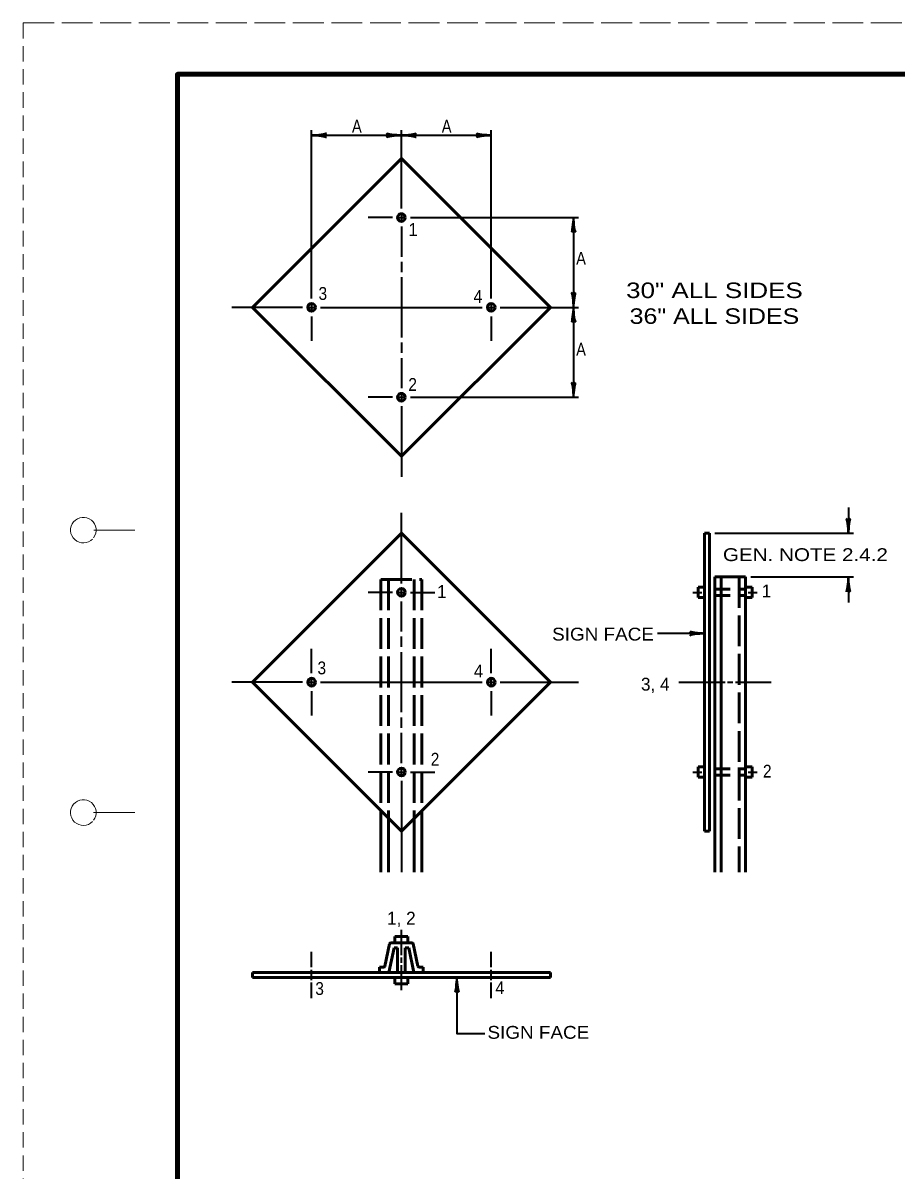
# Model space of a CAD drawing. Extents: x -55 to 625, y -882 to -442.
# Drawn here: x -54.9 to 115.1, y -665.2 to -441.8 of the extents above; entities that cross this region are included whole.
import ezdxf
from ezdxf.enums import TextEntityAlignment as Align

# ---------------------------------------------------------------- set-up
doc = ezdxf.new("R2010")
doc.units = 0
doc.linetypes.add('LONG_DASHED', pattern=[7.5, 6, -1.5])
doc.linetypes.add('MEDIUM_DASHED', pattern=[4.5, 3, -1.5])
doc.layers.add('1', color=7, linetype='Continuous', lineweight=53)
doc.layers.add('61', color=7, linetype='Continuous', lineweight=35)

msp = doc.modelspace()

# ---------------------------------------------------------------- linework, layer by layer
at = {"layer": '1', "linetype": 'MEDIUM_DASHED', "lineweight": 13}
msp.add_line((-54.837, -441.833), (-54.897, -881.873), dxfattribs=at)
at = {"layer": '1', "lineweight": 35}
for p, q in [((1.281, -495.465), (1.281, -462.715)), ((18.773, -477.974), (18.773, -462.715)), ((36.264, -495.465), (36.264, -462.715)), ((17.023, -479.724), (12.273, -479.724)), ((18.023, -479.724), (19.523, -479.724)), ((18.773, -478.974), (18.773, -480.474)), ((20.523, -479.724), (53.273, -479.724)), ((18.773, -481.474), (18.773, -487.345)), ((18.773, -488.345), (18.773, -490.345)), ((-0.469, -497.215), (-14.219, -497.215)), ((0.531, -497.215), (2.031, -497.215)), ((1.281, -496.465), (1.281, -497.965)), ((3.031, -497.215), (34.514, -497.215)), ((35.514, -497.215), (37.014, -497.215)), ((36.264, -496.465), (36.264, -497.965)), ((38.014, -497.215), (53.273, -497.215)), ((1.281, -498.965), (1.281, -503.715)), ((36.264, -498.965), (36.264, -503.715)), ((18.773, -504.086), (18.773, -506.086)), ((18.773, -507.086), (18.773, -512.957)), ((17.023, -514.707), (12.273, -514.707)), ((18.023, -514.707), (19.523, -514.707)), ((18.773, -513.957), (18.773, -515.457)), ((20.523, -514.707), (53.273, -514.707)), ((18.773, -516.457), (18.773, -530.207)), ((18.773, -550.957), (18.773, -537.207)), ((105.773, -536.207), (105.773, -541.207)), ((79.773, -541.207), (106.773, -541.207)), ((86.773, -549.707), (106.773, -549.707)), ((105.773, -549.707), (105.773, -554.707)), ((17.023, -552.707), (12.273, -552.707)), ((18.023, -552.707), (19.523, -552.707)), ((18.773, -553.457), (18.773, -551.957)), ((20.523, -552.707), (25.273, -552.707)), ((75.523, -552.707), (77.273, -552.707)), ((86.273, -552.707), (88.023, -552.707)), ((18.773, -560.328), (18.773, -554.457)), ((18.773, -563.328), (18.773, -561.328)), ((77.773, -560.714), (68.627, -560.714)), ((1.281, -568.448), (1.281, -563.698)), ((36.264, -568.448), (36.264, -563.698)), ((1.281, -570.948), (1.281, -569.448)), ((36.264, -570.948), (36.264, -569.448)), ((-0.469, -570.198), (-14.219, -570.198)), ((0.531, -570.198), (2.031, -570.198)), ((3.031, -570.198), (34.514, -570.198)), ((35.514, -570.198), (37.014, -570.198)), ((38.014, -570.198), (53.273, -570.198)), ((72.773, -570.198), (81.023, -570.198)), ((81.023, -570.198), (81.773, -570.198)), ((82.273, -570.198), (83.273, -570.198)), ((83.773, -570.198), (84.523, -570.198)), ((84.523, -570.198), (90.773, -570.198)), ((1.281, -571.948), (1.281, -576.698)), ((36.264, -571.948), (36.264, -576.698)), ((18.773, -579.069), (18.773, -577.069)), ((18.773, -585.94), (18.773, -580.069)), ((18.773, -588.44), (18.773, -586.94)), ((17.023, -587.69), (12.273, -587.69)), ((18.023, -587.69), (19.523, -587.69)), ((18.773, -589.44), (18.773, -607.19)), ((20.523, -587.69), (25.273, -587.69)), ((75.523, -587.69), (77.273, -587.69)), ((86.273, -587.69), (88.023, -587.69)), ((18.773, -623.323), (18.773, -618.448)), ((1.273, -625.698), (1.273, -622.698)), ((36.273, -625.698), (36.273, -622.698)), ((18.773, -624.823), (18.773, -623.823)), ((18.773, -630.198), (18.773, -625.323)), ((1.273, -628.198), (1.273, -626.198)), ((36.273, -628.198), (36.273, -626.198)), ((1.273, -631.698), (1.273, -628.698)), ((36.273, -631.698), (36.273, -628.698))]:
    msp.add_line(p, q, dxfattribs=at)
at = {"layer": '1'}
for p, q in [((77.773, -541.207), (77.773, -599.19)), ((77.773, -541.207), (78.773, -541.207)), ((78.773, -541.207), (78.773, -599.19)), ((76.523, -551.707), (77.773, -551.707)), ((76.523, -551.707), (76.523, -553.707)), ((79.773, -549.707), (79.773, -607.19)), ((79.773, -549.707), (85.773, -549.707)), ((81.023, -549.707), (81.023, -607.19)), ((85.773, -549.707), (85.773, -607.19)), ((85.773, -551.707), (87.023, -551.707)), ((87.023, -551.707), (87.023, -553.707)), ((76.523, -553.707), (77.773, -553.707)), ((85.773, -553.707), (87.023, -553.707)), ((76.523, -586.69), (76.523, -588.69)), ((76.523, -586.69), (77.773, -586.69)), ((85.773, -586.69), (87.023, -586.69)), ((87.023, -586.69), (87.023, -588.69)), ((76.523, -588.69), (77.773, -588.69)), ((85.773, -588.69), (87.023, -588.69)), ((14.773, -595.19), (14.773, -607.19)), ((22.773, -595.19), (22.773, -607.19)), ((16.273, -596.69), (16.273, -607.19)), ((21.273, -596.69), (21.273, -607.19)), ((77.773, -599.19), (78.773, -599.19)), ((16.726, -620.948), (20.82, -620.948)), ((17.523, -619.698), (20.023, -619.698)), ((17.523, -619.698), (17.523, -620.948)), ((20.023, -619.698), (20.023, -620.948)), ((16.481, -621.147), (15.564, -625.5)), ((17.334, -621.948), (16.334, -626.698)), ((17.334, -621.948), (18.023, -621.948)), ((18.023, -626.698), (18.023, -621.948)), ((19.523, -626.698), (19.523, -621.948)), ((19.523, -621.948), (20.211, -621.948)), ((20.211, -621.948), (21.211, -626.698)), ((21.064, -621.147), (21.981, -625.5)), ((-10.219, -626.698), (47.764, -626.698)), ((-10.219, -626.698), (-10.219, -627.698)), ((14.523, -625.698), (14.523, -626.698)), ((14.523, -625.698), (15.32, -625.698)), ((22.226, -625.698), (23.023, -625.698)), ((23.023, -625.698), (23.023, -626.698)), ((47.764, -626.698), (47.764, -627.698)), ((-10.219, -627.698), (47.764, -627.698)), ((17.523, -628.948), (17.523, -627.698)), ((17.523, -628.948), (20.023, -628.948)), ((20.023, -628.948), (20.023, -627.698))]:
    msp.add_line(p, q, dxfattribs=at)
at = {"layer": '1', "linetype": 'LONG_DASHED'}
for p, q in [((14.773, -550.207), (22.773, -550.207)), ((14.773, -550.207), (14.773, -595.19)), ((16.273, -550.207), (16.273, -596.69)), ((21.273, -550.207), (21.273, -596.69)), ((22.773, -550.207), (22.773, -595.19)), ((84.523, -549.707), (84.523, -607.19))]:
    msp.add_line(p, q, dxfattribs=at)
at = {"layer": '1', "linetype": 'MEDIUM_DASHED'}
for p, q in [((79.773, -552.082), (85.773, -552.082)), ((79.773, -553.332), (85.773, -553.332)), ((79.773, -587.065), (85.773, -587.065)), ((79.773, -588.315), (85.773, -588.315))]:
    msp.add_line(p, q, dxfattribs=at)
at = {"layer": '1', "lineweight": 35}
for points in [[(1.281, -463.715), (18.773, -463.715), (36.264, -463.715)], [(52.273, -479.724), (52.273, -497.215), (52.273, -514.707)], [(18.773, -491.345), (18.773, -497.215), (18.773, -503.086)], [(18.773, -576.069), (18.773, -570.198), (18.773, -564.328)], [(29.575, -627.698), (29.575, -638.603), (35.04, -638.603)]]:
    msp.add_lwpolyline(points, dxfattribs=at)
at = {"layer": '1'}
for points in [[(18.773, -468.224), (-10.219, -497.215), (18.773, -526.207), (47.764, -497.215)], [(18.773, -599.19), (-10.219, -570.198), (18.773, -541.207), (47.764, -570.198)]]:
    msp.add_lwpolyline(points, close=True, dxfattribs=at)
for centre in [(18.773, -479.724), (1.281, -497.215), (36.264, -497.215), (18.773, -514.707), (18.773, -552.707), (1.281, -570.198), (36.264, -570.198), (18.773, -587.69)]:
    msp.add_circle(centre, 0.75, dxfattribs=at)
for centre, start, end in [((16.726, -621.198), 90, 168.10906), ((20.82, -621.198), 11.88866, 90), ((15.32, -625.448), 270, 348.11136), ((22.226, -625.448), 191.88902, 270)]:
    msp.add_arc(centre, 0.25, start, end, dxfattribs=at)
at = {"layer": '1', "lineweight": 40}
for centre, major_axis, ratio, start_param, end_param in [((2.372, -463.439), (-1.786, -0.156), 0.122415, 0.8963533, 3.1415927), ((2.402, -463.927), (-1.756, 0.176), 0.07063, 3.1407148, 5.41811), ((17.681, -463.992), (1.786, 0.156), 0.122415, 0.8963533, 3.1415927), ((17.681, -463.992), (1.786, 0.156), 0.122415, 0.8963533, 3.1415927), ((17.652, -463.504), (1.756, -0.176), 0.07063, 3.1407148, 5.41811), ((17.652, -463.504), (1.756, -0.176), 0.07063, 3.1407148, 5.41811), ((19.893, -463.927), (-1.756, 0.176), 0.07063, 3.1407148, 5.41811), ((19.893, -463.927), (-1.756, 0.176), 0.07063, 3.1407148, 5.41811), ((19.864, -463.439), (-1.786, -0.156), 0.122415, 0.8963533, 3.1415927), ((19.864, -463.439), (-1.786, -0.156), 0.122415, 0.8963533, 3.1415927), ((35.173, -463.992), (1.786, 0.156), 0.122415, 0.8963533, 3.1415927), ((35.173, -463.992), (1.786, 0.156), 0.122415, 0.8963533, 3.1415927), ((35.144, -463.504), (1.756, -0.176), 0.07063, 3.1407148, 5.41811), ((35.144, -463.504), (1.756, -0.176), 0.07063, 3.1407148, 5.41811), ((52.061, -480.845), (0.176, 1.756), 0.07063, 3.1407148, 5.41811), ((52.061, -480.845), (0.176, 1.756), 0.07063, 3.1407148, 5.41811), ((52.549, -480.815), (-0.156, 1.786), 0.122415, 0.8963533, 3.1415927), ((52.549, -480.815), (-0.156, 1.786), 0.122415, 0.8963533, 3.1415927), ((51.996, -496.124), (0.156, -1.786), 0.122415, 0.8963533, 3.1415927), ((51.996, -496.124), (0.156, -1.786), 0.122415, 0.8963533, 3.1415927), ((52.484, -496.095), (-0.176, -1.756), 0.07063, 3.1407148, 5.41811), ((52.484, -496.095), (-0.176, -1.756), 0.07063, 3.1407148, 5.41811), ((52.061, -498.336), (0.176, 1.756), 0.07063, 3.1407148, 5.41811), ((52.061, -498.336), (0.176, 1.756), 0.07063, 3.1407148, 5.41811), ((52.549, -498.307), (-0.156, 1.786), 0.122415, 0.8963533, 3.1415927), ((52.549, -498.307), (-0.156, 1.786), 0.122415, 0.8963533, 3.1415927), ((51.996, -513.616), (0.156, -1.786), 0.122415, 0.8963533, 3.1415927), ((52.484, -513.586), (-0.176, -1.756), 0.07063, 3.1407148, 5.41811), ((105.496, -540.116), (0.156, -1.786), 0.122415, 0.8963533, 3.1415927), ((105.984, -540.086), (-0.176, -1.756), 0.07063, 3.1407148, 5.41811), ((105.561, -550.827), (0.176, 1.756), 0.07063, 3.1407148, 5.41811), ((106.049, -550.798), (-0.156, 1.786), 0.122415, 0.8963533, 3.1415927), ((76.652, -560.502), (1.756, -0.176), 0.07063, 3.1407148, 5.41811), ((76.681, -560.99), (1.786, 0.156), 0.122415, 0.8963533, 3.1415927), ((29.364, -628.819), (0.176, 1.756), 0.07063, 3.1407148, 5.41811), ((29.852, -628.79), (-0.156, 1.786), 0.122415, 0.8963533, 3.1415927)]:
    msp.add_ellipse(centre, major_axis=major_axis, ratio=ratio, start_param=start_param, end_param=end_param, dxfattribs=at)
at = {"layer": '61', "linetype": 'LONG_DASHED', "lineweight": 13}
msp.add_line((-54.837, -441.833), (625.183, -441.833), dxfattribs=at)
at = {"layer": '61', "lineweight": 13}
for p, q in [((-41.117, -540.593), (-33.137, -540.573)), ((-41.137, -595.593), (-33.137, -595.593))]:
    msp.add_line(p, q, dxfattribs=at)
at = {"layer": '61', "lineweight": 158}
msp.add_lwpolyline([(614.203, -451.833), (-24.837, -451.833), (-24.837, -871.853)], dxfattribs=at)
at = {"layer": '61', "lineweight": 13}
for centre, end in [((-43.14, -540.591), 316.23216), ((-43.14, -595.591), 315.37577)]:
    msp.add_arc(centre, 2.5, 323.13009, end, dxfattribs=at)

# ---------------------------------------------------------------- texts
at = {"layer": '1'}
for s, width, p in [('A', 0.85, (9.151, -463.194)), ('A', 0.85, (26.629, -463.194)), ('A', 0.85, (52.789, -488.905)), ('3', 0.9, (2.639, -495.762)), ('4', 0.95, (32.798, -496.333)), ('A', 0.85, (52.789, -506.618)), ('2', 0.9, (20.118, -513.475)), ('GEN. NOTE 2.4.2', 1.2, (81.357, -546.618)), ('SIGN FACE', 1.1, (48.109, -562.09)), ('3', 0.9, (2.438, -568.669)), ('4', 0.95, (32.885, -569.278)), ('2', 0.9, (24.482, -586.456)), ('2', 0.9, (89.151, -588.77)), ('3', 0.9, (2.016, -631.105)), ('4', 0.95, (37.075, -630.932)), ('SIGN FACE', 1.1, (35.524, -639.635))]:
    msp.add_text(s, height=2.5, dxfattribs=dict(at, width=width)).set_placement(p)
for s, p in [('1', (20.118, -483.306)), ('1', (25.7, -553.806)), ('1', (88.908, -553.684)), ('3, 4', (65.403, -571.837)), ('1, 2', (15.971, -617.404))]:
    msp.add_text(s, height=2.5, dxfattribs=at).set_placement(p)
for s, width, p in [('30" ALL SIDES', 1.25, (79.702, -495.407)), ('36" ALL SIDES', 1.2, (79.702, -500.431))]:
    msp.add_text(s, height=3.024, dxfattribs=dict(at, width=width)).set_placement(p, align=Align.CENTER)

doc.saveas('drawing.dxf')
